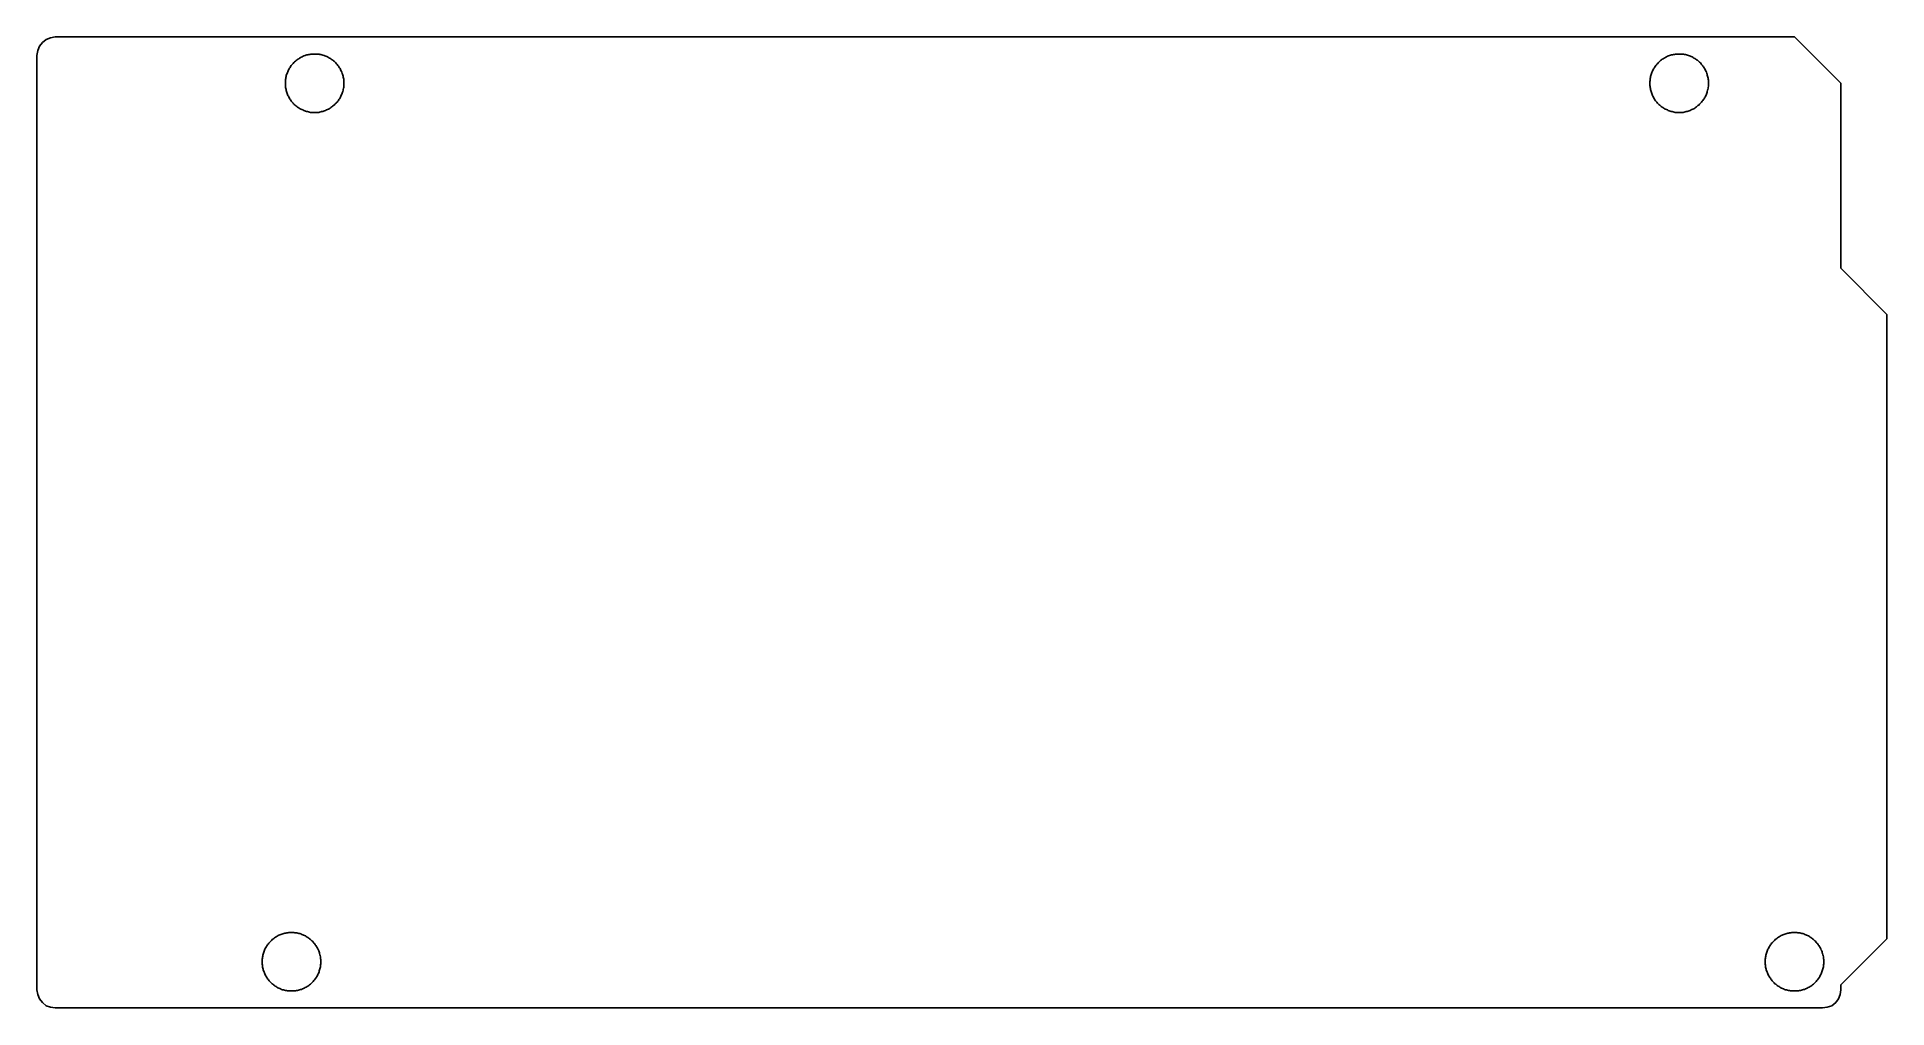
# Model space of a CAD drawing. Header units: centimetres. Extents: x -28.4 to 7.5, y -18.3 to 12.3.
# Drawn here: x -2.67 to 7.48, y 6.94 to 12.27 of the extents above; entities outside this region: 2.
import ezdxf

# ---------------------------------------------------------------- set-up
doc = ezdxf.new("R2010")
doc.units = ezdxf.units.CM
doc.header["$MEASUREMENT"] = 0
doc.layers.add('Arduino-Mega_outline v1_ArduinoUno', color=7, linetype='Continuous')
doc.layers.add('Arduino-Mega_outline v1_dimensioniMega', color=7, linetype='Continuous')

msp = doc.modelspace()

# ---------------------------------------------------------------- linework, layer by layer
at = {"layer": 'Arduino-Mega_outline v1_ArduinoUno'}
msp.add_point((-3.31, -18.339), dxfattribs=at)
at = {"layer": 'Arduino-Mega_outline v1_dimensioniMega'}
for p, q in [((-2.668, 12.172), (-2.664, 12.2)), ((-2.664, 12.2), (-2.655, 12.223)), ((-2.655, 12.223), (-2.638, 12.244)), ((-2.638, 12.244), (-2.617, 12.259)), ((-2.617, 12.259), (-2.594, 12.269)), ((-2.594, 12.269), (-2.569, 12.274)), ((-2.569, 12.274), (6.976, 12.274)), ((6.976, 12.274), (7.23, 12.02)), ((-2.668, 7.043), (-2.668, 12.172)), ((-1.292, 12.083), (-1.294, 12.078)), ((-1.29, 12.088), (-1.292, 12.083)), ((-1.288, 12.093), (-1.29, 12.088)), ((-1.285, 12.098), (-1.288, 12.093)), ((-1.282, 12.103), (-1.285, 12.098)), ((-1.279, 12.107), (-1.282, 12.103)), ((-1.276, 12.112), (-1.279, 12.107)), ((-1.273, 12.117), (-1.276, 12.112)), ((-1.269, 12.121), (-1.273, 12.117)), ((-1.266, 12.125), (-1.269, 12.121)), ((-1.262, 12.129), (-1.266, 12.125)), ((-1.258, 12.133), (-1.262, 12.129)), ((-1.254, 12.137), (-1.258, 12.133)), ((-1.25, 12.141), (-1.254, 12.137)), ((-1.246, 12.145), (-1.25, 12.141)), ((-1.241, 12.148), (-1.246, 12.145)), ((-1.237, 12.151), (-1.241, 12.148)), ((-1.232, 12.154), (-1.237, 12.151)), ((-1.228, 12.157), (-1.232, 12.154)), ((-1.223, 12.16), (-1.228, 12.157)), ((-1.218, 12.163), (-1.223, 12.16)), ((-1.213, 12.165), (-1.218, 12.163)), ((-1.208, 12.168), (-1.213, 12.165)), ((-1.203, 12.17), (-1.208, 12.168)), ((-1.197, 12.172), (-1.203, 12.17)), ((-1.192, 12.173), (-1.197, 12.172)), ((-1.187, 12.175), (-1.192, 12.173)), ((-1.181, 12.176), (-1.187, 12.175)), ((-1.176, 12.177), (-1.181, 12.176)), ((-1.17, 12.178), (-1.176, 12.177)), ((-1.165, 12.179), (-1.17, 12.178)), ((-1.159, 12.18), (-1.165, 12.179)), ((-1.154, 12.18), (-1.159, 12.18)), ((-1.148, 12.18), (-1.154, 12.18)), ((-1.143, 12.18), (-1.148, 12.18)), ((-1.137, 12.18), (-1.143, 12.18)), ((-1.132, 12.18), (-1.137, 12.18)), ((-1.126, 12.179), (-1.132, 12.18)), ((-1.12, 12.179), (-1.126, 12.179)), ((-1.115, 12.178), (-1.12, 12.179)), ((-1.11, 12.177), (-1.115, 12.178)), ((-1.104, 12.175), (-1.11, 12.177)), ((-1.099, 12.174), (-1.104, 12.175)), ((-1.093, 12.172), (-1.099, 12.174)), ((-1.088, 12.17), (-1.093, 12.172)), ((-1.083, 12.168), (-1.088, 12.17)), ((-1.078, 12.166), (-1.083, 12.168)), ((-1.073, 12.164), (-1.078, 12.166)), ((-1.068, 12.161), (-1.073, 12.164)), ((-1.063, 12.158), (-1.068, 12.161)), ((-1.058, 12.155), (-1.063, 12.158)), ((-1.054, 12.152), (-1.058, 12.155)), ((-1.049, 12.149), (-1.054, 12.152)), ((-1.045, 12.146), (-1.049, 12.149)), ((-1.04, 12.142), (-1.045, 12.146)), ((-1.036, 12.139), (-1.04, 12.142)), ((-1.032, 12.135), (-1.036, 12.139)), ((-1.028, 12.131), (-1.032, 12.135)), ((-1.024, 12.127), (-1.028, 12.131)), ((-1.021, 12.122), (-1.024, 12.127)), ((-1.017, 12.118), (-1.021, 12.122)), ((-1.014, 12.114), (-1.017, 12.118)), ((-1.011, 12.109), (-1.014, 12.114)), ((-1.008, 12.104), (-1.011, 12.109)), ((-1.005, 12.1), (-1.008, 12.104)), ((-1.002, 12.095), (-1.005, 12.1)), ((-1, 12.09), (-1.002, 12.095)), ((-0.997, 12.085), (-1, 12.09)), ((-0.995, 12.08), (-0.997, 12.085)), ((6.196, 12.083), (6.194, 12.078)), ((6.198, 12.088), (6.196, 12.083)), ((6.201, 12.093), (6.198, 12.088)), ((6.203, 12.098), (6.201, 12.093)), ((6.206, 12.103), (6.203, 12.098)), ((6.209, 12.107), (6.206, 12.103)), ((6.212, 12.112), (6.209, 12.107)), ((6.215, 12.117), (6.212, 12.112)), ((6.219, 12.121), (6.215, 12.117)), ((6.222, 12.125), (6.219, 12.121)), ((6.226, 12.129), (6.222, 12.125)), ((6.23, 12.133), (6.226, 12.129)), ((6.234, 12.137), (6.23, 12.133)), ((6.238, 12.141), (6.234, 12.137)), ((6.242, 12.145), (6.238, 12.141)), ((6.247, 12.148), (6.242, 12.145)), ((6.251, 12.151), (6.247, 12.148)), ((6.256, 12.154), (6.251, 12.151)), ((6.261, 12.157), (6.256, 12.154)), ((6.265, 12.16), (6.261, 12.157)), ((6.27, 12.163), (6.265, 12.16)), ((6.275, 12.165), (6.27, 12.163)), ((6.28, 12.168), (6.275, 12.165)), ((6.286, 12.17), (6.28, 12.168)), ((6.291, 12.172), (6.286, 12.17)), ((6.296, 12.173), (6.291, 12.172)), ((6.301, 12.175), (6.296, 12.173)), ((6.307, 12.176), (6.301, 12.175)), ((6.312, 12.177), (6.307, 12.176)), ((6.318, 12.178), (6.312, 12.177)), ((6.323, 12.179), (6.318, 12.178)), ((6.329, 12.18), (6.323, 12.179)), ((6.334, 12.18), (6.329, 12.18)), ((6.34, 12.18), (6.334, 12.18)), ((6.346, 12.18), (6.34, 12.18)), ((6.351, 12.18), (6.346, 12.18)), ((6.357, 12.18), (6.351, 12.18)), ((6.362, 12.179), (6.357, 12.18)), ((6.368, 12.179), (6.362, 12.179)), ((6.373, 12.178), (6.368, 12.179)), ((6.379, 12.177), (6.373, 12.178)), ((6.384, 12.175), (6.379, 12.177)), ((6.39, 12.174), (6.384, 12.175)), ((6.395, 12.172), (6.39, 12.174)), ((6.4, 12.17), (6.395, 12.172)), ((6.405, 12.168), (6.4, 12.17)), ((6.41, 12.166), (6.405, 12.168)), ((6.415, 12.164), (6.41, 12.166)), ((6.42, 12.161), (6.415, 12.164)), ((6.425, 12.158), (6.42, 12.161)), ((6.43, 12.155), (6.425, 12.158)), ((6.435, 12.152), (6.43, 12.155)), ((6.439, 12.149), (6.435, 12.152)), ((6.444, 12.146), (6.439, 12.149)), ((6.448, 12.142), (6.444, 12.146)), ((6.452, 12.139), (6.448, 12.142)), ((6.456, 12.135), (6.452, 12.139)), ((6.46, 12.131), (6.456, 12.135)), ((6.464, 12.127), (6.46, 12.131)), ((6.467, 12.122), (6.464, 12.127)), ((6.471, 12.118), (6.467, 12.122)), ((6.474, 12.114), (6.471, 12.118)), ((6.477, 12.109), (6.474, 12.114)), ((6.48, 12.104), (6.477, 12.109)), ((6.483, 12.1), (6.48, 12.104)), ((6.486, 12.095), (6.483, 12.1)), ((6.488, 12.09), (6.486, 12.095)), ((6.491, 12.085), (6.488, 12.09)), ((6.493, 12.08), (6.491, 12.085)), ((-1.304, 12.04), (-1.305, 12.035)), ((-1.305, 12.035), (-1.305, 12.029)), ((-1.305, 12.029), (-1.305, 12.023)), ((-1.305, 12.023), (-1.305, 12.018)), ((-1.305, 12.018), (-1.305, 12.012)), ((-1.305, 12.012), (-1.305, 12.007)), ((-1.305, 12.007), (-1.304, 12.001)), ((-1.303, 12.046), (-1.304, 12.04)), ((-1.304, 12.001), (-1.304, 11.996)), ((-1.304, 11.996), (-1.303, 11.99)), ((-1.302, 12.051), (-1.303, 12.046)), ((-1.303, 11.99), (-1.301, 11.985)), ((-1.301, 12.057), (-1.302, 12.051)), ((-1.3, 12.062), (-1.301, 12.057)), ((-1.301, 11.985), (-1.3, 11.979)), ((-1.298, 12.067), (-1.3, 12.062)), ((-1.296, 12.073), (-1.298, 12.067)), ((-1.294, 12.078), (-1.296, 12.073)), ((-0.993, 12.074), (-0.995, 12.08)), ((-0.991, 12.069), (-0.993, 12.074)), ((-0.99, 12.064), (-0.991, 12.069)), ((-0.988, 12.058), (-0.99, 12.064)), ((-0.99, 11.975), (-0.988, 11.981)), ((-0.987, 12.053), (-0.988, 12.058)), ((-0.988, 11.981), (-0.987, 11.986)), ((-0.986, 12.047), (-0.987, 12.053)), ((-0.987, 11.986), (-0.986, 11.992)), ((-0.985, 12.042), (-0.986, 12.047)), ((-0.986, 11.992), (-0.985, 11.997)), ((-0.985, 12.036), (-0.985, 12.042)), ((-0.984, 12.031), (-0.985, 12.036)), ((-0.985, 12.003), (-0.984, 12.008)), ((-0.985, 11.997), (-0.985, 12.003)), ((-0.984, 12.025), (-0.984, 12.031)), ((-0.984, 12.02), (-0.984, 12.025)), ((-0.984, 12.014), (-0.984, 12.02)), ((-0.984, 12.008), (-0.984, 12.014)), ((6.184, 12.035), (6.183, 12.029)), ((6.183, 12.029), (6.183, 12.023)), ((6.183, 12.023), (6.183, 12.018)), ((6.183, 12.018), (6.183, 12.012)), ((6.183, 12.012), (6.183, 12.007)), ((6.183, 12.007), (6.184, 12.001)), ((6.185, 12.046), (6.184, 12.04)), ((6.184, 12.04), (6.184, 12.035)), ((6.184, 12.001), (6.185, 11.996)), ((6.186, 12.051), (6.185, 12.046)), ((6.185, 11.996), (6.186, 11.99)), ((6.187, 12.057), (6.186, 12.051)), ((6.186, 11.99), (6.187, 11.985)), ((6.189, 12.062), (6.187, 12.057)), ((6.187, 11.985), (6.188, 11.979)), ((6.19, 12.067), (6.189, 12.062)), ((6.192, 12.073), (6.19, 12.067)), ((6.194, 12.078), (6.192, 12.073)), ((6.495, 12.074), (6.493, 12.08)), ((6.497, 12.069), (6.495, 12.074)), ((6.498, 12.064), (6.497, 12.069)), ((6.5, 12.058), (6.498, 12.064)), ((6.498, 11.975), (6.5, 11.981)), ((6.501, 12.053), (6.5, 12.058)), ((6.5, 11.981), (6.501, 11.986)), ((6.502, 12.047), (6.501, 12.053)), ((6.501, 11.986), (6.502, 11.992)), ((6.503, 12.042), (6.502, 12.047)), ((6.502, 11.992), (6.503, 11.997)), ((6.504, 12.036), (6.503, 12.042)), ((6.503, 11.997), (6.504, 12.003)), ((6.504, 12.031), (6.504, 12.036)), ((6.504, 12.025), (6.504, 12.031)), ((6.505, 12.02), (6.504, 12.025)), ((6.504, 12.014), (6.505, 12.02)), ((6.504, 12.008), (6.504, 12.014)), ((6.504, 12.003), (6.504, 12.008)), ((7.23, 12.02), (7.23, 11.004)), ((-1.3, 11.979), (-1.299, 11.974)), ((-1.299, 11.974), (-1.297, 11.969)), ((-1.297, 11.969), (-1.295, 11.963)), ((-1.295, 11.963), (-1.293, 11.958)), ((-1.293, 11.958), (-1.291, 11.953)), ((-1.291, 11.953), (-1.288, 11.948)), ((-1.288, 11.948), (-1.286, 11.943)), ((-1.286, 11.943), (-1.283, 11.938)), ((-1.283, 11.938), (-1.28, 11.933)), ((-1.28, 11.933), (-1.277, 11.929)), ((-1.277, 11.929), (-1.274, 11.924)), ((-1.274, 11.924), (-1.271, 11.92)), ((-1.271, 11.92), (-1.267, 11.916)), ((-1.267, 11.916), (-1.263, 11.911)), ((-1.263, 11.911), (-1.26, 11.907)), ((-1.26, 11.907), (-1.256, 11.903)), ((-1.256, 11.903), (-1.251, 11.9)), ((-1.251, 11.9), (-1.247, 11.896)), ((-1.247, 11.896), (-1.243, 11.892)), ((-1.243, 11.892), (-1.238, 11.889)), ((-1.238, 11.889), (-1.234, 11.886)), ((-1.234, 11.886), (-1.229, 11.883)), ((-1.229, 11.883), (-1.224, 11.88)), ((-1.224, 11.88), (-1.22, 11.877)), ((-1.069, 11.878), (-1.064, 11.88)), ((-1.064, 11.88), (-1.059, 11.883)), ((-1.059, 11.883), (-1.055, 11.886)), ((-1.055, 11.886), (-1.05, 11.89)), ((-1.05, 11.89), (-1.046, 11.893)), ((-1.046, 11.893), (-1.041, 11.897)), ((-1.041, 11.897), (-1.037, 11.9)), ((-1.037, 11.9), (-1.033, 11.904)), ((-1.033, 11.904), (-1.029, 11.908)), ((-1.029, 11.908), (-1.025, 11.912)), ((-1.025, 11.912), (-1.021, 11.916)), ((-1.021, 11.916), (-1.018, 11.921)), ((-1.018, 11.921), (-1.014, 11.925)), ((-1.014, 11.925), (-1.011, 11.93)), ((-1.011, 11.93), (-1.008, 11.934)), ((-1.008, 11.934), (-1.005, 11.939)), ((-1.005, 11.939), (-1.003, 11.944)), ((-1.003, 11.944), (-1, 11.949)), ((-1, 11.949), (-0.998, 11.954)), ((-0.998, 11.954), (-0.995, 11.959)), ((-0.995, 11.959), (-0.993, 11.965)), ((-0.993, 11.965), (-0.992, 11.97)), ((-0.992, 11.97), (-0.99, 11.975)), ((6.188, 11.979), (6.19, 11.974)), ((6.19, 11.974), (6.191, 11.969)), ((6.191, 11.969), (6.193, 11.963)), ((6.193, 11.963), (6.195, 11.958)), ((6.195, 11.958), (6.197, 11.953)), ((6.197, 11.953), (6.2, 11.948)), ((6.2, 11.948), (6.202, 11.943)), ((6.202, 11.943), (6.205, 11.938)), ((6.205, 11.938), (6.208, 11.933)), ((6.208, 11.933), (6.211, 11.929)), ((6.211, 11.929), (6.214, 11.924)), ((6.214, 11.924), (6.218, 11.92)), ((6.218, 11.92), (6.221, 11.916)), ((6.221, 11.916), (6.225, 11.911)), ((6.225, 11.911), (6.229, 11.907)), ((6.229, 11.907), (6.233, 11.903)), ((6.233, 11.903), (6.237, 11.9)), ((6.237, 11.9), (6.241, 11.896)), ((6.241, 11.896), (6.245, 11.892)), ((6.245, 11.892), (6.25, 11.889)), ((6.25, 11.889), (6.254, 11.886)), ((6.254, 11.886), (6.259, 11.883)), ((6.259, 11.883), (6.264, 11.88)), ((6.264, 11.88), (6.269, 11.877)), ((6.419, 11.878), (6.424, 11.88)), ((6.424, 11.88), (6.429, 11.883)), ((6.429, 11.883), (6.434, 11.886)), ((6.434, 11.886), (6.438, 11.89)), ((6.438, 11.89), (6.443, 11.893)), ((6.443, 11.893), (6.447, 11.897)), ((6.447, 11.897), (6.451, 11.9)), ((6.451, 11.9), (6.455, 11.904)), ((6.455, 11.904), (6.459, 11.908)), ((6.459, 11.908), (6.463, 11.912)), ((6.463, 11.912), (6.467, 11.916)), ((6.467, 11.916), (6.47, 11.921)), ((6.47, 11.921), (6.474, 11.925)), ((6.474, 11.925), (6.477, 11.93)), ((6.477, 11.93), (6.48, 11.934)), ((6.48, 11.934), (6.483, 11.939)), ((6.483, 11.939), (6.486, 11.944)), ((6.486, 11.944), (6.488, 11.949)), ((6.488, 11.949), (6.491, 11.954)), ((6.491, 11.954), (6.493, 11.959)), ((6.493, 11.959), (6.495, 11.965)), ((6.495, 11.965), (6.497, 11.97)), ((6.497, 11.97), (6.498, 11.975)), ((-1.22, 11.877), (-1.215, 11.875)), ((-1.215, 11.875), (-1.209, 11.873)), ((-1.209, 11.873), (-1.204, 11.87)), ((-1.204, 11.87), (-1.199, 11.868)), ((-1.199, 11.868), (-1.194, 11.867)), ((-1.194, 11.867), (-1.189, 11.865)), ((-1.189, 11.865), (-1.183, 11.864)), ((-1.183, 11.864), (-1.178, 11.862)), ((-1.178, 11.862), (-1.172, 11.861)), ((-1.172, 11.861), (-1.167, 11.86)), ((-1.167, 11.86), (-1.161, 11.86)), ((-1.161, 11.86), (-1.156, 11.859)), ((-1.156, 11.859), (-1.15, 11.859)), ((-1.15, 11.859), (-1.145, 11.859)), ((-1.145, 11.859), (-1.139, 11.859)), ((-1.139, 11.859), (-1.133, 11.859)), ((-1.133, 11.859), (-1.128, 11.86)), ((-1.128, 11.86), (-1.122, 11.86)), ((-1.122, 11.86), (-1.117, 11.861)), ((-1.117, 11.861), (-1.111, 11.862)), ((-1.111, 11.862), (-1.106, 11.864)), ((-1.106, 11.864), (-1.1, 11.865)), ((-1.1, 11.865), (-1.095, 11.867)), ((-1.095, 11.867), (-1.09, 11.869)), ((-1.09, 11.869), (-1.084, 11.871)), ((-1.084, 11.871), (-1.079, 11.873)), ((-1.079, 11.873), (-1.074, 11.875)), ((-1.074, 11.875), (-1.069, 11.878)), ((6.269, 11.877), (6.274, 11.875)), ((6.274, 11.875), (6.279, 11.873)), ((6.279, 11.873), (6.284, 11.87)), ((6.284, 11.87), (6.289, 11.868)), ((6.289, 11.868), (6.294, 11.867)), ((6.294, 11.867), (6.3, 11.865)), ((6.3, 11.865), (6.305, 11.864)), ((6.305, 11.864), (6.311, 11.862)), ((6.311, 11.862), (6.316, 11.861)), ((6.316, 11.861), (6.321, 11.86)), ((6.321, 11.86), (6.327, 11.86)), ((6.327, 11.86), (6.333, 11.859)), ((6.333, 11.859), (6.338, 11.859)), ((6.338, 11.859), (6.344, 11.859)), ((6.344, 11.859), (6.349, 11.859)), ((6.349, 11.859), (6.355, 11.859)), ((6.355, 11.859), (6.361, 11.86)), ((6.361, 11.86), (6.366, 11.86)), ((6.366, 11.86), (6.372, 11.861)), ((6.372, 11.861), (6.377, 11.862)), ((6.377, 11.862), (6.383, 11.864)), ((6.383, 11.864), (6.388, 11.865)), ((6.388, 11.865), (6.393, 11.867)), ((6.393, 11.867), (6.399, 11.869)), ((6.399, 11.869), (6.404, 11.871)), ((6.404, 11.871), (6.409, 11.873)), ((6.409, 11.873), (6.414, 11.875)), ((6.414, 11.875), (6.419, 11.878)), ((7.23, 11.004), (7.484, 10.75)), ((7.484, 10.75), (7.484, 7.324)), ((-1.385, 7.311), (-1.389, 7.307)), ((-1.381, 7.315), (-1.385, 7.311)), ((-1.377, 7.319), (-1.381, 7.315)), ((-1.373, 7.322), (-1.377, 7.319)), ((-1.368, 7.326), (-1.373, 7.322)), ((-1.364, 7.329), (-1.368, 7.326)), ((-1.359, 7.332), (-1.364, 7.329)), ((-1.355, 7.335), (-1.359, 7.332)), ((-1.35, 7.338), (-1.355, 7.335)), ((-1.345, 7.341), (-1.35, 7.338)), ((-1.34, 7.343), (-1.345, 7.341)), ((-1.335, 7.345), (-1.34, 7.343)), ((-1.33, 7.347), (-1.335, 7.345)), ((-1.324, 7.349), (-1.33, 7.347)), ((-1.319, 7.351), (-1.324, 7.349)), ((-1.314, 7.353), (-1.319, 7.351)), ((-1.308, 7.354), (-1.314, 7.353)), ((-1.303, 7.355), (-1.308, 7.354)), ((-1.297, 7.356), (-1.303, 7.355)), ((-1.292, 7.357), (-1.297, 7.356)), ((-1.286, 7.358), (-1.292, 7.357)), ((-1.281, 7.358), (-1.286, 7.358)), ((-1.275, 7.358), (-1.281, 7.358)), ((-1.27, 7.358), (-1.275, 7.358)), ((-1.264, 7.358), (-1.27, 7.358)), ((-1.258, 7.358), (-1.264, 7.358)), ((-1.253, 7.357), (-1.258, 7.358)), ((-1.247, 7.357), (-1.253, 7.357)), ((-1.242, 7.356), (-1.247, 7.357)), ((-1.236, 7.354), (-1.242, 7.356)), ((-1.231, 7.353), (-1.236, 7.354)), ((-1.226, 7.352), (-1.231, 7.353)), ((-1.22, 7.35), (-1.226, 7.352)), ((-1.215, 7.348), (-1.22, 7.35)), ((-1.21, 7.346), (-1.215, 7.348)), ((-1.205, 7.344), (-1.21, 7.346)), ((-1.2, 7.341), (-1.205, 7.344)), ((-1.195, 7.339), (-1.2, 7.341)), ((-1.19, 7.336), (-1.195, 7.339)), ((-1.185, 7.333), (-1.19, 7.336)), ((-1.181, 7.33), (-1.185, 7.333)), ((-1.176, 7.327), (-1.181, 7.33)), ((-1.172, 7.324), (-1.176, 7.327)), ((-1.167, 7.32), (-1.172, 7.324)), ((-1.163, 7.316), (-1.167, 7.32)), ((-1.159, 7.313), (-1.163, 7.316)), ((-1.155, 7.309), (-1.159, 7.313)), ((6.863, 7.311), (6.859, 7.307)), ((6.867, 7.315), (6.863, 7.311)), ((6.871, 7.319), (6.867, 7.315)), ((6.875, 7.322), (6.871, 7.319)), ((6.879, 7.326), (6.875, 7.322)), ((6.884, 7.329), (6.879, 7.326)), ((6.889, 7.332), (6.884, 7.329)), ((6.893, 7.335), (6.889, 7.332)), ((6.898, 7.338), (6.893, 7.335)), ((6.903, 7.341), (6.898, 7.338)), ((6.908, 7.343), (6.903, 7.341)), ((6.913, 7.345), (6.908, 7.343)), ((6.918, 7.347), (6.913, 7.345)), ((6.924, 7.349), (6.918, 7.347)), ((6.929, 7.351), (6.924, 7.349)), ((6.934, 7.353), (6.929, 7.351)), ((6.94, 7.354), (6.934, 7.353)), ((6.945, 7.355), (6.94, 7.354)), ((6.95, 7.356), (6.945, 7.355)), ((6.956, 7.357), (6.95, 7.356)), ((6.962, 7.358), (6.956, 7.357)), ((6.967, 7.358), (6.962, 7.358)), ((6.973, 7.358), (6.967, 7.358)), ((6.978, 7.358), (6.973, 7.358)), ((6.984, 7.358), (6.978, 7.358)), ((6.989, 7.358), (6.984, 7.358)), ((6.995, 7.357), (6.989, 7.358)), ((7, 7.357), (6.995, 7.357)), ((7.006, 7.356), (7, 7.357)), ((7.011, 7.354), (7.006, 7.356)), ((7.017, 7.353), (7.011, 7.354)), ((7.022, 7.352), (7.017, 7.353)), ((7.027, 7.35), (7.022, 7.352)), ((7.033, 7.348), (7.027, 7.35)), ((7.038, 7.346), (7.033, 7.348)), ((7.043, 7.344), (7.038, 7.346)), ((7.048, 7.341), (7.043, 7.344)), ((7.053, 7.339), (7.048, 7.341)), ((7.058, 7.336), (7.053, 7.339)), ((7.063, 7.333), (7.058, 7.336)), ((7.067, 7.33), (7.063, 7.333)), ((7.072, 7.327), (7.067, 7.33)), ((7.076, 7.324), (7.072, 7.327)), ((7.081, 7.32), (7.076, 7.324)), ((7.085, 7.316), (7.081, 7.32)), ((7.089, 7.313), (7.085, 7.316)), ((7.093, 7.309), (7.089, 7.313)), ((7.484, 7.324), (7.23, 7.071)), ((-1.431, 7.218), (-1.432, 7.212)), ((-1.432, 7.212), (-1.432, 7.207)), ((-1.43, 7.223), (-1.431, 7.218)), ((-1.429, 7.229), (-1.43, 7.223)), ((-1.428, 7.234), (-1.429, 7.229)), ((-1.427, 7.24), (-1.428, 7.234)), ((-1.425, 7.245), (-1.427, 7.24)), ((-1.423, 7.25), (-1.425, 7.245)), ((-1.421, 7.256), (-1.423, 7.25)), ((-1.419, 7.261), (-1.421, 7.256)), ((-1.417, 7.266), (-1.419, 7.261)), ((-1.415, 7.271), (-1.417, 7.266)), ((-1.412, 7.276), (-1.415, 7.271)), ((-1.409, 7.281), (-1.412, 7.276)), ((-1.406, 7.285), (-1.409, 7.281)), ((-1.403, 7.29), (-1.406, 7.285)), ((-1.4, 7.294), (-1.403, 7.29)), ((-1.396, 7.299), (-1.4, 7.294)), ((-1.393, 7.303), (-1.396, 7.299)), ((-1.389, 7.307), (-1.393, 7.303)), ((-1.151, 7.304), (-1.155, 7.309)), ((-1.148, 7.3), (-1.151, 7.304)), ((-1.144, 7.296), (-1.148, 7.3)), ((-1.141, 7.291), (-1.144, 7.296)), ((-1.138, 7.287), (-1.141, 7.291)), ((-1.135, 7.282), (-1.138, 7.287)), ((-1.132, 7.277), (-1.135, 7.282)), ((-1.129, 7.272), (-1.132, 7.277)), ((-1.127, 7.268), (-1.129, 7.272)), ((-1.124, 7.262), (-1.127, 7.268)), ((-1.122, 7.257), (-1.124, 7.262)), ((-1.12, 7.252), (-1.122, 7.257)), ((-1.118, 7.247), (-1.12, 7.252)), ((-1.117, 7.242), (-1.118, 7.247)), ((-1.115, 7.236), (-1.117, 7.242)), ((-1.114, 7.231), (-1.115, 7.236)), ((-1.113, 7.225), (-1.114, 7.231)), ((-1.112, 7.22), (-1.113, 7.225)), ((-1.112, 7.214), (-1.112, 7.22)), ((-1.111, 7.209), (-1.112, 7.214)), ((-1.111, 7.203), (-1.111, 7.209)), ((6.817, 7.218), (6.816, 7.212)), ((6.816, 7.212), (6.816, 7.207)), ((6.818, 7.223), (6.817, 7.218)), ((6.819, 7.229), (6.818, 7.223)), ((6.82, 7.234), (6.819, 7.229)), ((6.821, 7.24), (6.82, 7.234)), ((6.823, 7.245), (6.821, 7.24)), ((6.825, 7.25), (6.823, 7.245)), ((6.826, 7.256), (6.825, 7.25)), ((6.829, 7.261), (6.826, 7.256)), ((6.831, 7.266), (6.829, 7.261)), ((6.833, 7.271), (6.831, 7.266)), ((6.836, 7.276), (6.833, 7.271)), ((6.839, 7.281), (6.836, 7.276)), ((6.842, 7.285), (6.839, 7.281)), ((6.845, 7.29), (6.842, 7.285)), ((6.848, 7.294), (6.845, 7.29)), ((6.851, 7.299), (6.848, 7.294)), ((6.855, 7.303), (6.851, 7.299)), ((6.859, 7.307), (6.855, 7.303)), ((7.096, 7.304), (7.093, 7.309)), ((7.1, 7.3), (7.096, 7.304)), ((7.104, 7.296), (7.1, 7.3)), ((7.107, 7.291), (7.104, 7.296)), ((7.11, 7.287), (7.107, 7.291)), ((7.113, 7.282), (7.11, 7.287)), ((7.116, 7.277), (7.113, 7.282)), ((7.119, 7.272), (7.116, 7.277)), ((7.121, 7.268), (7.119, 7.272)), ((7.123, 7.262), (7.121, 7.268)), ((7.126, 7.257), (7.123, 7.262)), ((7.128, 7.252), (7.126, 7.257)), ((7.129, 7.247), (7.128, 7.252)), ((7.131, 7.242), (7.129, 7.247)), ((7.132, 7.236), (7.131, 7.242)), ((7.134, 7.231), (7.132, 7.236)), ((7.135, 7.225), (7.134, 7.231)), ((7.136, 7.22), (7.135, 7.225)), ((7.136, 7.214), (7.136, 7.22)), ((7.137, 7.209), (7.136, 7.214)), ((7.137, 7.203), (7.137, 7.209)), ((-1.432, 7.207), (-1.432, 7.201)), ((-1.432, 7.201), (-1.432, 7.196)), ((-1.432, 7.196), (-1.432, 7.19)), ((-1.432, 7.19), (-1.432, 7.185)), ((-1.432, 7.185), (-1.431, 7.179)), ((-1.431, 7.179), (-1.43, 7.173)), ((-1.43, 7.173), (-1.43, 7.168)), ((-1.43, 7.168), (-1.428, 7.163)), ((-1.428, 7.163), (-1.427, 7.157)), ((-1.427, 7.157), (-1.426, 7.152)), ((-1.426, 7.152), (-1.424, 7.146)), ((-1.424, 7.146), (-1.422, 7.141)), ((-1.422, 7.141), (-1.42, 7.136)), ((-1.42, 7.136), (-1.418, 7.131)), ((-1.418, 7.131), (-1.415, 7.126)), ((-1.415, 7.126), (-1.413, 7.121)), ((-1.413, 7.121), (-1.41, 7.116)), ((-1.41, 7.116), (-1.407, 7.111)), ((-1.407, 7.111), (-1.404, 7.107)), ((-1.404, 7.107), (-1.401, 7.102)), ((-1.141, 7.103), (-1.138, 7.108)), ((-1.138, 7.108), (-1.135, 7.112)), ((-1.135, 7.112), (-1.132, 7.117)), ((-1.132, 7.117), (-1.129, 7.122)), ((-1.129, 7.122), (-1.127, 7.127)), ((-1.127, 7.127), (-1.125, 7.132)), ((-1.125, 7.132), (-1.122, 7.137)), ((-1.122, 7.137), (-1.12, 7.143)), ((-1.12, 7.143), (-1.119, 7.148)), ((-1.119, 7.148), (-1.117, 7.153)), ((-1.117, 7.153), (-1.115, 7.159)), ((-1.115, 7.159), (-1.114, 7.164)), ((-1.114, 7.164), (-1.113, 7.17)), ((-1.113, 7.17), (-1.112, 7.175)), ((-1.112, 7.181), (-1.111, 7.186)), ((-1.112, 7.175), (-1.112, 7.181)), ((-1.111, 7.198), (-1.111, 7.203)), ((-1.111, 7.192), (-1.111, 7.198)), ((-1.111, 7.186), (-1.111, 7.192)), ((6.816, 7.207), (6.816, 7.201)), ((6.816, 7.201), (6.816, 7.196)), ((6.816, 7.196), (6.816, 7.19)), ((6.816, 7.19), (6.816, 7.185)), ((6.816, 7.185), (6.817, 7.179)), ((6.817, 7.179), (6.817, 7.173)), ((6.817, 7.173), (6.818, 7.168)), ((6.818, 7.168), (6.819, 7.163)), ((6.819, 7.163), (6.821, 7.157)), ((6.821, 7.157), (6.822, 7.152)), ((6.822, 7.152), (6.824, 7.146)), ((6.824, 7.146), (6.826, 7.141)), ((6.826, 7.141), (6.828, 7.136)), ((6.828, 7.136), (6.83, 7.131)), ((6.83, 7.131), (6.832, 7.126)), ((6.832, 7.126), (6.835, 7.121)), ((6.835, 7.121), (6.838, 7.116)), ((6.838, 7.116), (6.841, 7.111)), ((6.841, 7.111), (6.844, 7.107)), ((6.844, 7.107), (6.847, 7.102)), ((7.106, 7.103), (7.11, 7.108)), ((7.11, 7.108), (7.113, 7.112)), ((7.113, 7.112), (7.116, 7.117)), ((7.116, 7.117), (7.118, 7.122)), ((7.118, 7.122), (7.121, 7.127)), ((7.121, 7.127), (7.123, 7.132)), ((7.123, 7.132), (7.125, 7.137)), ((7.125, 7.137), (7.127, 7.143)), ((7.127, 7.143), (7.129, 7.148)), ((7.129, 7.148), (7.131, 7.153)), ((7.131, 7.153), (7.132, 7.159)), ((7.132, 7.159), (7.134, 7.164)), ((7.134, 7.164), (7.135, 7.17)), ((7.135, 7.17), (7.136, 7.175)), ((7.136, 7.181), (7.137, 7.186)), ((7.136, 7.175), (7.136, 7.181)), ((7.137, 7.198), (7.137, 7.203)), ((7.137, 7.192), (7.137, 7.198)), ((7.137, 7.186), (7.137, 7.192)), ((-2.664, 7.018), (-2.668, 7.043)), ((-2.655, 6.994), (-2.664, 7.018)), ((-1.401, 7.102), (-1.398, 7.098)), ((-1.398, 7.098), (-1.394, 7.093)), ((-1.394, 7.093), (-1.39, 7.089)), ((-1.39, 7.089), (-1.386, 7.085)), ((-1.386, 7.085), (-1.383, 7.081)), ((-1.383, 7.081), (-1.378, 7.077)), ((-1.378, 7.077), (-1.374, 7.074)), ((-1.374, 7.074), (-1.37, 7.07)), ((-1.37, 7.07), (-1.365, 7.067)), ((-1.365, 7.067), (-1.361, 7.064)), ((-1.361, 7.064), (-1.356, 7.061)), ((-1.356, 7.061), (-1.351, 7.058)), ((-1.351, 7.058), (-1.346, 7.055)), ((-1.346, 7.055), (-1.341, 7.053)), ((-1.341, 7.053), (-1.336, 7.05)), ((-1.336, 7.05), (-1.331, 7.048)), ((-1.331, 7.048), (-1.326, 7.046)), ((-1.326, 7.046), (-1.321, 7.044)), ((-1.321, 7.044), (-1.315, 7.043)), ((-1.315, 7.043), (-1.31, 7.041)), ((-1.31, 7.041), (-1.305, 7.04)), ((-1.305, 7.04), (-1.299, 7.039)), ((-1.299, 7.039), (-1.294, 7.038)), ((-1.294, 7.038), (-1.288, 7.038)), ((-1.288, 7.038), (-1.283, 7.037)), ((-1.283, 7.037), (-1.277, 7.037)), ((-1.277, 7.037), (-1.271, 7.037)), ((-1.271, 7.037), (-1.266, 7.037)), ((-1.266, 7.037), (-1.26, 7.037)), ((-1.26, 7.037), (-1.255, 7.038)), ((-1.255, 7.038), (-1.249, 7.038)), ((-1.249, 7.038), (-1.244, 7.039)), ((-1.244, 7.039), (-1.238, 7.04)), ((-1.238, 7.04), (-1.233, 7.041)), ((-1.233, 7.041), (-1.227, 7.043)), ((-1.227, 7.043), (-1.222, 7.045)), ((-1.222, 7.045), (-1.216, 7.046)), ((-1.216, 7.046), (-1.211, 7.048)), ((-1.211, 7.048), (-1.206, 7.051)), ((-1.206, 7.051), (-1.201, 7.053)), ((-1.201, 7.053), (-1.196, 7.056)), ((-1.196, 7.056), (-1.191, 7.058)), ((-1.191, 7.058), (-1.186, 7.061)), ((-1.186, 7.061), (-1.182, 7.064)), ((-1.182, 7.064), (-1.177, 7.067)), ((-1.177, 7.067), (-1.172, 7.071)), ((-1.172, 7.071), (-1.168, 7.074)), ((-1.168, 7.074), (-1.164, 7.078)), ((-1.164, 7.078), (-1.16, 7.082)), ((-1.16, 7.082), (-1.156, 7.086)), ((-1.156, 7.086), (-1.152, 7.09)), ((-1.152, 7.09), (-1.148, 7.094)), ((-1.148, 7.094), (-1.145, 7.099)), ((-1.145, 7.099), (-1.141, 7.103)), ((6.847, 7.102), (6.85, 7.098)), ((6.85, 7.098), (6.854, 7.093)), ((6.854, 7.093), (6.858, 7.089)), ((6.858, 7.089), (6.861, 7.085)), ((6.861, 7.085), (6.865, 7.081)), ((6.865, 7.081), (6.869, 7.077)), ((6.869, 7.077), (6.874, 7.074)), ((6.874, 7.074), (6.878, 7.07)), ((6.878, 7.07), (6.882, 7.067)), ((6.882, 7.067), (6.887, 7.064)), ((6.887, 7.064), (6.892, 7.061)), ((6.892, 7.061), (6.897, 7.058)), ((6.897, 7.058), (6.901, 7.055)), ((6.901, 7.055), (6.906, 7.053)), ((6.906, 7.053), (6.911, 7.05)), ((6.911, 7.05), (6.917, 7.048)), ((6.917, 7.048), (6.922, 7.046)), ((6.922, 7.046), (6.927, 7.044)), ((6.927, 7.044), (6.932, 7.043)), ((6.932, 7.043), (6.938, 7.041)), ((6.938, 7.041), (6.943, 7.04)), ((6.943, 7.04), (6.949, 7.039)), ((6.949, 7.039), (6.954, 7.038)), ((6.954, 7.038), (6.96, 7.038)), ((6.96, 7.038), (6.965, 7.037)), ((6.965, 7.037), (6.971, 7.037)), ((6.971, 7.037), (6.976, 7.037)), ((6.976, 7.037), (6.982, 7.037)), ((6.982, 7.037), (6.988, 7.037)), ((6.988, 7.037), (6.993, 7.038)), ((6.993, 7.038), (6.999, 7.038)), ((6.999, 7.038), (7.004, 7.039)), ((7.004, 7.039), (7.01, 7.04)), ((7.01, 7.04), (7.015, 7.041)), ((7.015, 7.041), (7.021, 7.043)), ((7.021, 7.043), (7.026, 7.045)), ((7.026, 7.045), (7.031, 7.046)), ((7.031, 7.046), (7.037, 7.048)), ((7.037, 7.048), (7.042, 7.051)), ((7.042, 7.051), (7.047, 7.053)), ((7.047, 7.053), (7.052, 7.056)), ((7.052, 7.056), (7.057, 7.058)), ((7.057, 7.058), (7.062, 7.061)), ((7.062, 7.061), (7.066, 7.064)), ((7.066, 7.064), (7.071, 7.067)), ((7.071, 7.067), (7.075, 7.071)), ((7.075, 7.071), (7.08, 7.074)), ((7.08, 7.074), (7.084, 7.078)), ((7.084, 7.078), (7.088, 7.082)), ((7.088, 7.082), (7.092, 7.086)), ((7.092, 7.086), (7.096, 7.09)), ((7.096, 7.09), (7.1, 7.094)), ((7.1, 7.094), (7.103, 7.099)), ((7.103, 7.099), (7.106, 7.103)), ((7.228, 7.018), (7.218, 6.994)), ((7.23, 7.043), (7.228, 7.018)), ((7.23, 7.071), (7.23, 7.043)), ((-2.638, 6.973), (-2.655, 6.994)), ((-2.617, 6.956), (-2.638, 6.973)), ((-2.594, 6.948), (-2.617, 6.956)), ((-2.569, 6.944), (-2.594, 6.948)), ((7.131, 6.944), (-2.569, 6.944)), ((7.156, 6.948), (7.131, 6.944)), ((7.182, 6.956), (7.156, 6.948)), ((7.203, 6.973), (7.182, 6.956)), ((7.218, 6.994), (7.203, 6.973))]:
    msp.add_line(p, q, dxfattribs=at)
msp.add_point((-28.418, -1.31), dxfattribs=at)

doc.saveas('drawing.dxf')
